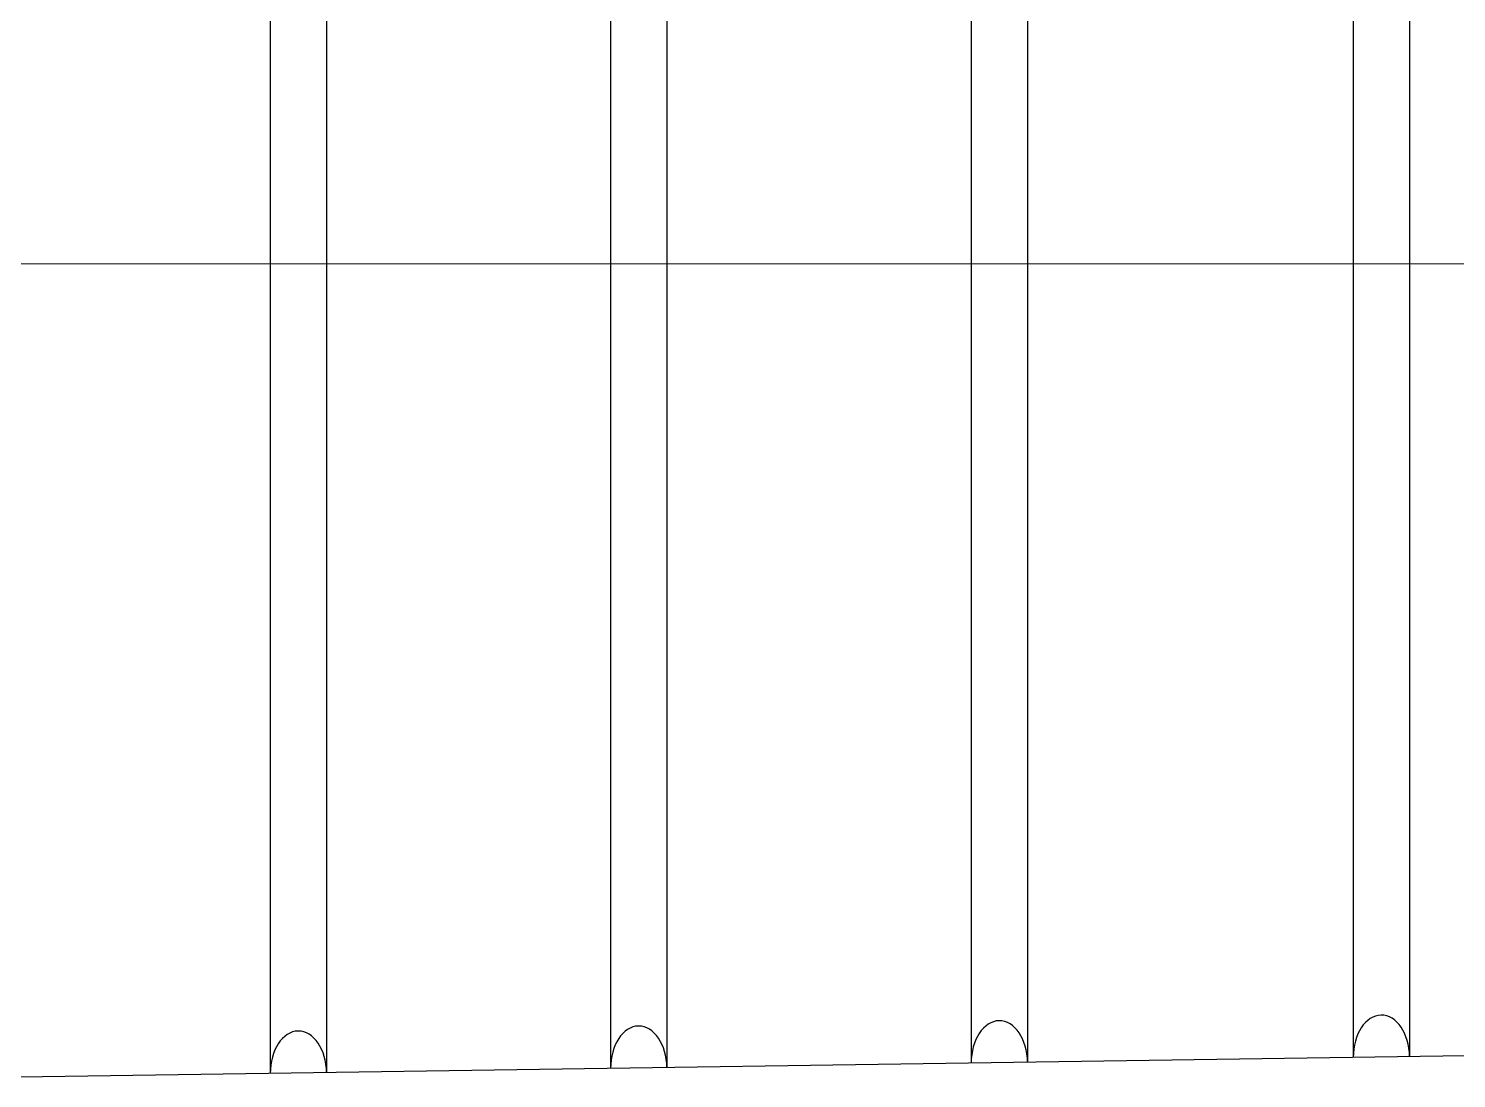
# Model space of a CAD drawing. Header units: millimetres. Extents: x 0 to 1148, y -805 to 0.
# Drawn here: x 428.2 to 478.9, y -614.3 to -577 of the extents above; entities that cross this region are included whole.
import ezdxf

# ---------------------------------------------------------------- set-up
doc = ezdxf.new("R2010")
doc.units = ezdxf.units.MM
doc.linetypes.add('CENTERX2', pattern=[101.6, 63.5, -12.7, 12.7, -12.7])
doc.layers.get('0').update_dxf_attribs({"linetype": 'CONTINUOUS', "lineweight": 25})

msp = doc.modelspace()

# ---------------------------------------------------------------- linework, layer by layer
for p, q in [((436.784, -556.588), (436.784, -614.108)), ((438.784, -556.618), (438.784, -614.078)), ((448.867, -556.766), (448.867, -613.93)), ((450.867, -556.796), (450.867, -613.9)), ((461.67, -556.955), (461.67, -613.741)), ((463.67, -556.984), (463.67, -613.712)), ((475.233, -557.155), (475.233, -613.541)), ((477.233, -557.184), (477.233, -613.512)), ((884.231, -607.511), (425.025, -614.281))]:
    msp.add_line(p, q)
at = {"linetype": 'CENTERX2', "lineweight": 5}
for p, q in [((531.957, -585.348), (21.957, -585.348)), ((884.231, -585.348), (234.571, -585.348))]:
    msp.add_line(p, q, dxfattribs=at)
for centre in [(462.671, -613.731), (476.234, -613.531), (437.785, -614.098), (449.868, -613.92)]:
    msp.add_ellipse(centre, major_axis=(0, 1.5), ratio=0.666542, start_param=-1.557883, end_param=-4.705648)

doc.saveas('drawing.dxf')
